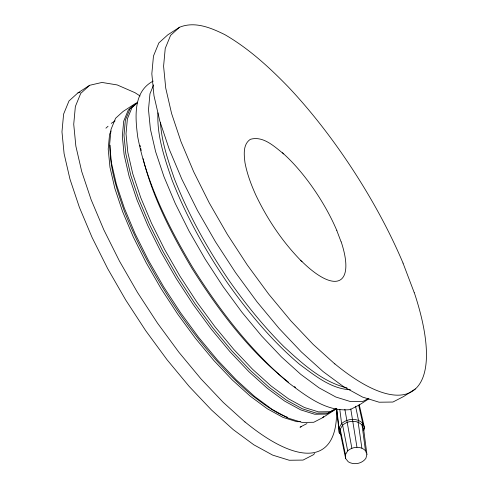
<?xml version="1.0" encoding="UTF-8"?>
<svg xmlns="http://www.w3.org/2000/svg" width="488" height="488" viewBox="0 0 488 488"><rect width="100%" height="100%" fill="white"/><g stroke="black" fill="none" stroke-linecap="round" stroke-linejoin="round"><path stroke-width="0.73" d="M110.032 145.156C109.562 167.732 116.87 189.619 124.202 210.712C138.336 246.959 157.404 281.07 179.291 313.174C200.379 343.095 223.894 371.563 251.924 395.262C263.093 403.6 274.311 412.537 287.548 417.319M157.941 112.826C156.825 135.89 164.602 158.319 171.977 179.859C186.105 216.099 205.18 250.21 227.06 282.32C248.148 312.235 271.663 340.709 299.693 364.408C314.772 375.473 330.992 388.936 350.469 389.778M363.237 430.428L364.481 427.756L359.241 404.723M363.78 430.44L364.481 427.756L362.761 423.358L358.68 405.156M366.927 454.383L365.89 458.336C361.974 463.813 353.971 465.277 348.261 461.8L345.663 458.561L340.441 433.539L340.209 429.245L342.631 425.17C347.95 420.436 356.826 419.656 362.035 424.956L363.615 428.989L366.927 454.383L365.475 450.68L362.035 424.956L362.761 423.358C357.082 417.582 347.407 418.436 341.606 423.59L338.971 428.037L339.221 432.716L340.984 434.918M110.953 130.973L109.562 134.377L108.202 149.114L109.971 167.28L114.832 188.35L122.641 211.719L133.175 236.723L146.119 262.629L161.119 288.701L177.73 314.18L195.474 338.349L213.848 360.492L232.325 379.993L250.362 396.274L267.448 408.877L283.089 417.429L296.838 421.699L300.419 421.65M153.61 84.906L149.956 93.818L148.498 109.605L150.395 129.064L155.605 151.634L163.968 176.668L175.247 203.447L189.118 231.202L205.18 259.128L222.973 286.425L241.987 312.308L261.672 336.037L281.454 356.923L300.779 374.363L319.085 387.862L335.842 397.025L350.567 401.6L362.84 401.441L368.928 398.306M345.663 458.561L345.449 454.615L347.676 450.875C352.556 446.532 360.699 445.819 365.475 450.68M322.769 417.63L335.439 409.45L326.417 414.092L314.73 414.245L300.706 409.889L284.754 401.166L267.32 388.308L248.923 371.704L230.08 351.817L211.341 329.223L193.236 304.579L176.296 278.587L160.997 251.991L147.791 225.566L137.049 200.068L129.088 176.229L124.129 154.739L122.317 136.207L123.708 121.177L128.259 110.074L135.835 103.224L123.165 111.404L115.589 118.261L111.038 129.363L109.647 144.393L111.459 162.919L116.418 184.415L124.379 208.254L135.121 233.752L148.328 260.177L163.626 286.767L180.566 312.759L198.671 337.409L217.41 359.998L236.253 379.884L254.651 396.494L272.078 409.347L288.036 418.076L302.06 422.431L313.747 422.279L322.769 417.63L323.581 416.429M314.546 453.34L313.705 454.596L303.054 460.08L289.244 460.257L272.682 455.121L253.833 444.806L233.246 429.629L211.511 410.005L189.259 386.52L167.122 359.833L145.735 330.724L125.727 300.016L107.659 268.607L92.055 237.394L79.373 207.272L69.961 179.114L64.105 153.732L61.97 131.845L63.611 114.088L68.985 100.973L77.934 92.879L89.694 85.284L101.968 82.448L117.205 84.936L134.975 92.689L140.08 95.99M89.694 85.284L80.74 93.379L75.365 106.494L73.725 124.251L75.86 146.138L81.722 171.526L91.128 199.684L103.816 229.799L119.414 261.013L137.482 292.428L157.496 323.129L178.876 352.238L201.013 378.926L223.272 402.417L245 422.035M403.045 263.105A216.214 70.418 57.1 0 0 287.938 86.559C268.906 66.984 248.575 48.391 224.84 34.642C210.969 27.804 194.913 21.015 179.554 27.243L170.605 35.337L165.231 48.452L163.59 66.203L165.725 88.09L171.581 113.478L180.987 141.636L193.675 171.758L209.279 202.971L227.347 234.38L247.355 265.082L268.742 294.197L290.879 320.878L313.131 344.369L334.866 363.987M105.927 128.173L108.049 126.258M137.5 102.144L129.924 109.001L125.373 120.103L123.983 135.133L125.794 153.659L130.754 175.155L138.714 198.994L149.456 224.492L162.663 250.917L177.961 277.507L194.901 303.499L213.006 328.15L231.745 350.738L250.588 370.624L268.986 387.234L286.413 400.087L302.371 408.816L316.395 413.171L328.082 413.019L336.458 408.706M137.366 102.797L131.949 107.689L127.398 118.791L126.008 133.822L127.819 152.354L132.779 173.844L140.745 197.683L151.481 223.181L164.694 249.606L179.987 276.202L196.926 302.194L215.031 326.838L233.776 349.432L252.613 369.318L271.017 385.923L288.445 398.781L304.402 407.504L318.426 411.86L330.114 411.707L335.909 408.724M179.554 27.243L167.799 34.837L158.844 42.932L153.47 56.041L151.829 73.798L153.97 95.685L159.826 121.073L169.232 149.23L181.92 179.352L197.524 210.566L215.586 241.975L235.6 272.676L256.981 301.791L279.124 328.473L301.377 351.964L323.111 371.582L343.698 386.764L362.541 397.073L379.109 402.216L392.913 402.039L403.564 396.549L415.325 388.954M153.226 81.075C132.706 91.689 135.213 117.913 137.775 137.213C146.864 183.799 168.458 226.798 192.559 267.284C219.124 309.66 249.893 349.994 288.158 382.513C306.116 395.92 326.38 412.207 350.219 409.597L359.693 404.717L368.525 399.007M111.233 123.379L115.064 120.902M299.974 427.177L306.915 423.596M300.376 427.165L301.639 426.512M77.934 92.879L80.099 92.378M346.998 387.917C322.007 381.726 302.395 363.603 283.924 346.657C263.721 326.466 245.751 304.195 229.329 280.85C207.449 248.746 188.374 214.635 174.246 178.388C168.012 160.284 161.619 141.862 160.467 122.592M340.441 433.539L339.221 432.716L336.586 409.127M288.445 382.153C249.039 351.262 218.654 310.441 192.004 268.437C171.581 233.953 152.799 197.768 143.088 158.667M294.453 386.581L295.655 387.472M336.854 230.598A83.68 27.255 57.1 0 0 283.754 153.982C274.494 146.626 263.203 135.554 250.314 139.33C242.756 144.436 244.024 154.867 244.988 162.724C247.087 173.887 251.106 184.549 255.736 194.883C267.4 219.435 282.79 242.335 301.962 261.653L300.76 260.561M282.522 152.738L283.748 153.94M403.027 263.099L414.111 292.342M336.824 230.586L341.088 241.828M140.013 145.326L140.355 146.809M140.697 148.291L141.209 150.517M355.563 406.205L358.485 420.278L358.113 422.126L361.876 448.088M345.449 454.615L340.209 429.245L338.971 428.037L336.866 409.438M347.676 450.875L342.631 425.17L341.606 423.59L339.788 409.304M350.756 408.895L356.948 447.191M351.824 448.197L344.851 409.292M414.214 292.416A215.849 70.302 57.1 0 1 334.835 363.871M341.222 241.926A83.32 27.139 57.1 0 1 301.944 261.513M336.494 408.865A215.849 70.302 57.1 0 1 244.976 421.919"/></g></svg>
